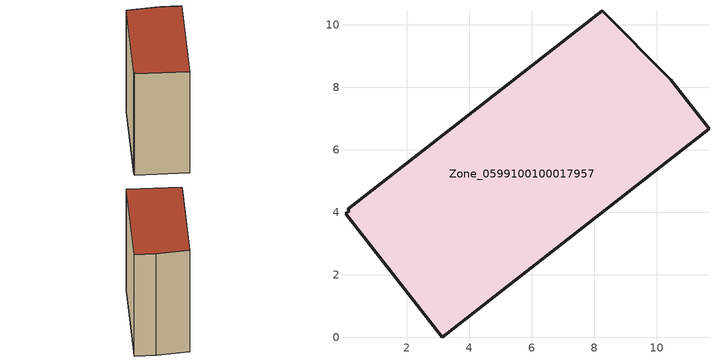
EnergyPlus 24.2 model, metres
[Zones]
Zone_0599100100017957
 floor ground (C_G): 10.45,8.24 11.67,6.67 3.13,0 0.04,3.95 0.17,4.05 0.12,4.1 8.26,10.46 z0
 wall outside (C_F): 0.17,4.05 0.04,3.95 3.13,0 11.67,6.67 10.45,8.24 8.26,10.46 0.12,4.1 0.17,4.05 z0:11.09
 roof outside (C_R): 0.12,4.1 0.17,4.05 0.04,3.95 3.13,0 11.67,6.67 10.45,8.24 8.26,10.46 z11.09
[BUILDING]
Pand.0599100100017957: North Axis=0; Terrain=City; Loads Convergence Tolerance Value=0.04; Temperature Convergence Tolerance Value=0.4; Solar Distribution=FullExterior; Maximum Number of Warmup Days=25; Minimum Number of Warmup Days=1
[Site:Location]
Rotterdam.The.Hague.AP_ZH_NLD Design_Conditions: Latitude=51.96; Longitude=4.45; Time Zone=1; Elevation=-4.5
[SITE:GROUNDTEMPERATURE:BUILDINGSURFACE]
18, 18, 18, 18, 18, 18, 18, 18, 18, 18, 18, 18
[MATERIAL] Thermal Absorptance=0.9; Solar Absorptance=0.7; Visible Absorptance=0.7
Name | Roughness | Thickness | Conductivity | Density | Specific Heat
G.TI.2015-2018 | MediumSmooth | 0.15 | 0.0428571 | 540 | 1210
F.TI.2015-2018 | Rough | 0.3 | 0.0666667 | 1920 | 840
R.TI.2015-2018 | MediumRough | 0.2 | 0.0333333 | 1500 | 1000
[CONSTRUCTION]
C_G: G.TI.2015-2018
C_F: F.TI.2015-2018
C_R: R.TI.2015-2018
[ZONE]
Zone_0599100100017957: Type=1; Multiplier=1; Ceiling Height=Autocalculate; Volume=Autocalculate; Floor Area=autocalculate; Part of Total Floor Area=Yes
[ZONEINFILTRATION:DESIGNFLOWRATE]
Infil_Zone_0599100100017957: Zone or ZoneList or Space or SpaceList=Zone_0599100100017957; Schedule=AlwaysOn; Design Flow Rate Calculation Method=Flow/Area; Flow Rate per Floor Area=0.0015; Constant Term Coefficient=1; Temperature Term Coefficient=0; Velocity Term Coefficient=0; Velocity Squared Term Coefficient=0
[HVACTEMPLATE:ZONE:IDEALLOADSAIRSYSTEM]
Zone_0599100100017957: Maximum Heating Supply Air Temperature=50; Minimum Cooling Supply Air Temperature=13; Maximum Heating Supply Air Humidity Ratio=0.0156; Minimum Cooling Supply Air Humidity Ratio=0.0077; Heating Limit=NoLimit; Cooling Limit=NoLimit; Dehumidification Control Type=ConstantSensibleHeatRatio; Cooling Sensible Heat Ratio=0.7; Dehumidification Setpoint=60; Humidification Control Type=None; Humidification Setpoint=30; Outdoor Air Method=None; Outdoor Air Flow Rate per Person=0.00944; Outdoor Air Flow Rate per Zone Floor Area=0; Outdoor Air Flow Rate per Zone=0; Demand Controlled Ventilation Type=None; Outdoor Air Economizer Type=NoEconomizer; Heat Recovery Type=None; Sensible Heat Recovery Effectiveness=0.7; Latent Heat Recovery Effectiveness=0.65
[ZONECONTROL:THERMOSTAT]
ThermostatControl_Zone_0599100100017957: Zone or ZoneList=Zone_0599100100017957; Control Type Schedule=DualSetpointControlType; Control 1=Thermostat_Zone_0599100100017957; Temperature Difference Between Cutout And Setpoint=0
[THERMOSTATSETPOINT:DUALSETPOINT]
Thermostat_Zone_0599100100017957: Heating Setpoint Temperature Schedule=HeatingSetpoint_Zone_0599100100017957; Cooling Setpoint Temperature Schedule=CoolingSetpoint_Zone_0599100100017957
[SCHEDULE:COMPACT]
HeatingSetpoint_Zone_0599100100017957: Through: 12/31, For: AllDays, Until: 24:00, 21
CoolingSetpoint_Zone_0599100100017957: Through: 12/31, For: AllDays, Until: 24:00, 24
DualSetpointControlType: Through: 12/31, For: AllDays, Until: 24:00, 4
AlwaysOn: Through: 12/31, For: AllDays, Until: 24:00, 1
